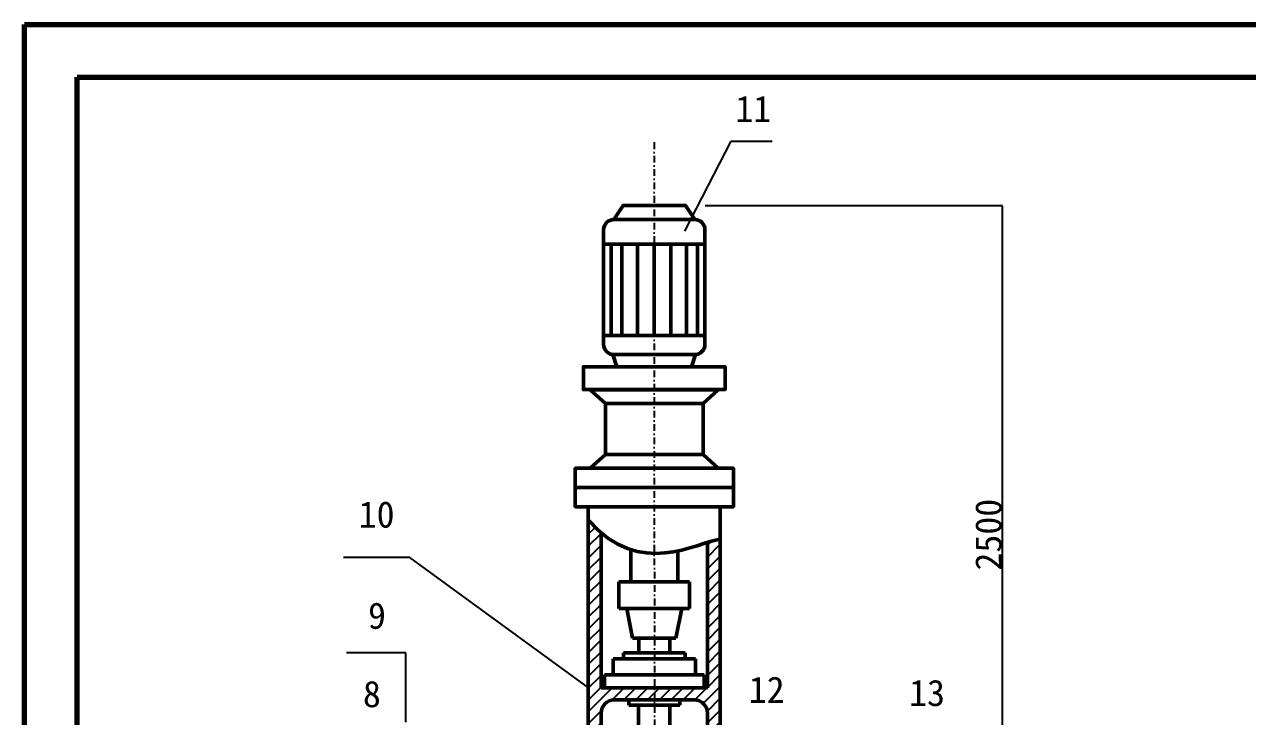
# Model space of a CAD drawing. Header units: millimetres. Extents: x 1899 to 10309, y 746 to 12636.
# Drawn here: x 1899 to 6539, y 10011 to 12636 of the extents above; entities that cross this region are included whole.
import ezdxf

# ---------------------------------------------------------------- set-up
doc = ezdxf.new("R2010")
doc.units = ezdxf.units.MM
doc.linetypes.add('DASHDOTX2', pattern=[50.8, 25.4, -12.7, 0, -12.7])
for name, color, linetype, lineweight in [('中心线', 3, 'DASHDOTX2', 25), ('图幅线', 4, 'Continuous', 70), ('填充', 4, 'Continuous', 25), ('粗实线', 4, 'Continuous', 50), ('细实线', 2, 'Continuous', 25)]:
    doc.layers.add(name, color=color, linetype=linetype, lineweight=lineweight)
doc.styles.get("Standard").update_dxf_attribs({"font": 'simfang.ttf'})
doc.dimstyles.new('ISO-25', dxfattribs={"dimtxt": 2.5, "dimasz": 2.5, "dimexe": 1.25, "dimexo": 0.625, "dimtad": 1, "dimtxsty": 'Standard', "dimcen": 2.5, "dimadec": 0, "dimazin": 0, "dimtfac": 1, "dimtmove": 0, "dimatfit": 3, "dimfxl": 1, "dimarcsym": 0})

# ---------------------------------------------------------------- blocks, each defined once
blk = doc.blocks.new('*D213')
at = {"layer": 'Defpoints', "color": 0, "transparency": 16777216}
for p in [(4480.7, 11949.6), (5314.8, 9452.6), (5608.6, 9452.6)]:
    blk.add_point(p, dxfattribs=at)
at = {"layer": '细实线', "color": 0, "lineweight": -2, "transparency": 16777216}
for p, q in [((4481.3, 11949.6), (5609.8, 11949.6)), ((5608.6, 11947.1), (5608.6, 9455.1)), ((5315.4, 9452.6), (5609.8, 9452.6))]:
    blk.add_line(p, q, dxfattribs=at)
at = {"layer": '细实线', "color": 0, "transparency": 16777216}
for points in [[(5608.2, 11947.1), (5609, 11947.1), (5608.6, 11949.6)], [(5608.2, 9455.1), (5609, 9455.1), (5608.6, 9452.6)]]:
    blk.add_solid(points, dxfattribs=at)
at = {"layer": '细实线', "color": 0, "transparency": 16777216, "insert": (5556.9, 10701.1), "char_height": 2.5, "attachment_point": 5, "rotation": 90}
blk.add_mtext('{\\H40x;2500}', dxfattribs=at)

msp = doc.modelspace()

# ---------------------------------------------------------------- hatches: boundary and pattern name
at = {"layer": '填充'}
h = msp.add_hatch(dxfattribs=at)
h.set_pattern_fill('ANSI31', color=256, scale=10)
h.set_pattern_definition([(45, (-11029.972, 34.46), (-22.45064, 22.45064), [])])
edge = h.paths.add_edge_path()
edge.add_line((4288.946, 10119.929), (4288.633, 10119.929))
edge.add_line((4288.633, 10119.929), (4099.301, 10119.896))
edge.add_line((4099.301, 10119.896), (4086.908, 10119.896))
edge.add_line((4086.908, 10119.896), (4086.908, 10708.41))
edge.add_spline(control_points=[(4086.908, 10708.41), (4070.609, 10722.264), (4054.36, 10738.319), (4038.244, 10756.852)], knot_values=[0, 0, 0, 0, 33.11332192, 33.11332192, 33.11332192, 33.11332192], degree=3, periodic=0)
edge.add_line((4038.244, 10756.852), (4038.244, 10120.897))
edge.add_line((4038.244, 10120.897), (4038.244, 9605.585))
edge.add_arc((3988.244, 9605.585), 50, -90, 0, ccw=False)
edge.add_line((3988.244, 9555.585), (3945.825, 9555.585))
edge.add_line((3945.825, 9555.585), (3945.825, 9452.598))
edge.add_line((3945.825, 9452.598), (4036.908, 9452.598))
edge.add_arc((4036.908, 9502.598), 50, 270, 360)
edge.add_line((4086.908, 9502.598), (4086.908, 10024.361))
edge.add_arc((4136.908, 10024.361), 50, 90.009968, 180, ccw=False)
edge.add_line((4136.9, 10074.361), (4288.954, 10074.388))
edge.add_line((4288.954, 10074.388), (4288.946, 10119.929))
edge = h.paths.add_edge_path()
edge.add_line((4539.2, 10120.919), (4539.15, 10684.248))
edge.add_spline(control_points=[(4539.15, 10684.248), (4525.707, 10682.548), (4509.314, 10677.823), (4490.487, 10671.825)], knot_values=[342.21040247, 342.21040247, 342.21040247, 342.21040247, 403.56696031, 403.56696031, 403.56696031, 403.56696031], degree=3, periodic=0)
edge.add_line((4490.487, 10671.825), (4490.536, 10119.914))
edge.add_line((4490.536, 10119.914), (4385.047, 10119.904))
edge.add_line((4385.047, 10119.904), (4288.946, 10119.929))
edge.add_line((4288.946, 10119.929), (4288.954, 10074.388))
edge.add_line((4288.954, 10074.388), (4440.548, 10074.375))
edge.add_arc((4440.544, 10024.375), 50, 0.005021, 89.995053, ccw=False)
edge.add_line((4490.544, 10024.379), (4490.59, 9496.6))
edge.add_arc((4540.229, 9502.598), 50, 186.889794, 268.303819)
edge.add_line((4538.749, 9452.62), (4632.593, 9452.628))
edge.add_line((4632.593, 9452.628), (4632.369, 9555.615))
edge.add_line((4632.369, 9555.615), (4590.519, 9555.612))
edge.add_arc((4588.893, 9605.585), 50, 186.802975, 271.863576, ccw=False)
edge.add_line((4539.245, 9599.663), (4539.2, 10120.919))

# ---------------------------------------------------------------- linework, layer by layer
at = {"layer": '中心线'}
msp.add_line((4288.586, 12189.025), (4289.764, 5417.721), dxfattribs=at)
at = {"layer": '图幅线'}
for points in [[(1899.461, 12635.908), (10309.461, 12635.908), (10309.461, 745.908), (1899.461, 745.908)], [(2099.461, 12435.908), (10109.461, 12435.908), (10109.461, 945.908), (2099.461, 945.908)]]:
    msp.add_lwpolyline(points, close=True, dxfattribs=at)
at = {"layer": '粗实线'}
for p, q in [((4096.615, 11802.683), (4480.615, 11802.683)), ((4125.025, 11802.683), (4125.025, 11456.141)), ((4166.191, 11802.683), (4166.191, 11456.141)), ((4225.306, 11802.683), (4225.306, 11456.141)), ((4288.615, 11802.683), (4288.615, 11456.141)), ((4351.923, 11802.683), (4351.923, 11456.141)), ((4411.038, 11802.683), (4411.038, 11456.141)), ((4452.204, 11802.683), (4452.204, 11456.141)), ((4096.615, 11456.141), (4480.615, 11456.141)), ((4173.415, 11337.722), (4147.072, 11337.722)), ((3988.803, 10880.159), (4588.575, 10880.212)), ((4038.244, 10807.123), (4038.244, 10120.897)), ((4539.14, 10807.145), (4539.2, 10120.919)), ((4086.908, 10708.41), (4086.908, 10119.878)), ((4490.487, 10671.825), (4490.536, 10119.896)), ((4199.787, 10521.814), (4199.787, 10644.215)), ((4377.622, 10521.821), (4377.612, 10639.163)), ((4154.577, 10421.301), (4154.577, 10521.814)), ((4154.577, 10521.814), (4288.704, 10521.814)), ((4422.832, 10521.825), (4288.704, 10521.814)), ((4422.841, 10421.313), (4422.832, 10521.825)), ((4183.963, 10421.301), (4154.577, 10421.301)), ((4206.568, 10308.365), (4183.963, 10421.301)), ((4183.963, 10421.301), (4288.722, 10421.301)), ((4393.454, 10421.31), (4288.696, 10421.301)), ((4370.859, 10308.372), (4393.454, 10421.31)), ((4393.454, 10421.31), (4422.841, 10421.313)), ((4230.274, 10308.365), (4206.568, 10308.365)), ((4230.274, 10253.123), (4230.274, 10308.365)), ((4230.274, 10308.365), (4288.741, 10308.365)), ((4347.153, 10308.37), (4288.686, 10308.365)), ((4347.153, 10308.37), (4370.859, 10308.372)), ((4347.158, 10253.128), (4347.153, 10308.37)), ((4132.601, 10230.253), (4288.755, 10230.28)), ((4132.601, 10169.109), (4132.601, 10230.253)), ((4171.797, 10253.112), (4288.751, 10253.133)), ((4171.801, 10230.253), (4171.797, 10253.112)), ((4444.833, 10230.267), (4288.679, 10230.28)), ((4405.635, 10253.123), (4288.681, 10253.133)), ((4405.633, 10230.263), (4405.635, 10253.123)), ((4444.839, 10169.122), (4444.833, 10230.267)), ((4099.301, 10169.109), (4288.766, 10169.142)), ((4099.338, 10119.896), (4099.338, 10169.109)), ((4288.766, 10169.142), (4132.601, 10169.109)), ((4478.139, 10169.125), (4288.674, 10169.142)), ((4288.674, 10169.142), (4444.839, 10169.122)), ((4478.106, 10119.913), (4478.102, 10169.125)), ((4038.244, 10120.897), (4038.244, 9605.585)), ((4086.908, 10119.896), (4192.397, 10119.896)), ((4288.811, 10119.929), (4099.301, 10119.896)), ((4288.633, 10119.929), (4478.143, 10119.913)), ((4490.536, 10119.914), (4385.047, 10119.904)), ((4539.2, 10120.919), (4539.245, 9599.663)), ((4288.819, 10074.388), (4136.9, 10074.361)), ((4192.397, 10055.055), (4192.397, 10074.353)), ((4288.629, 10074.388), (4440.548, 10074.375)), ((4385.053, 10055.063), (4385.051, 10074.361)), ((4086.908, 10024.361), (4086.908, 9502.598)), ((4288.823, 10055.055), (4192.397, 10055.055)), ((4229.188, 9960.405), (4229.171, 10055.055)), ((4288.627, 10055.055), (4385.053, 10055.063)), ((4348.27, 9960.41), (4348.279, 10055.06)), ((4490.544, 10024.379), (4490.59, 9496.6))]:
    msp.add_line(p, q, dxfattribs=at)
for points in [[(4135.015, 11896.034), (4442.215, 11896.034), (4406.999, 11949.646), (4170.23, 11949.646)], [(4442.215, 11896.034), (4135.015, 11896.034), (4170.23, 11949.646), (4406.999, 11949.646)], [(4103.133, 11198.813), (4474.213, 11198.813), (4474.213, 11005.153), (4103.133, 11005.153)]]:
    msp.add_lwpolyline(points, close=True, dxfattribs=at)
msp.add_lwpolyline([(4135.015, 11896.034), (4442.215, 11896.034, -0.41421356), (4480.615, 11857.634), (4480.615, 11422.434, -0.41421356), (4442.215, 11384.034), (4135.015, 11384.034, -0.41421356), (4096.615, 11422.434), (4096.615, 11857.634, -0.41421356)], format="xyb", close=True, dxfattribs=at)
for points in [[(4430.157, 11337.722), (4147.072, 11337.722), (4131.875, 11384.034), (4442.215, 11384.034)], [(4147.072, 11337.722), (4430.157, 11337.722), (4445.355, 11384.034), (4135.015, 11384.034)], [(4288.615, 11251.223), (4020.092, 11251.223), (4020.092, 11337.722), (4288.615, 11337.722)], [(4288.854, 11251.223), (4557.377, 11251.223), (4557.377, 11337.722), (4288.854, 11337.722)], [(4474.213, 11250.771), (4045.78, 11250.771), (4103.133, 11198.813), (4474.213, 11198.813)], [(4103.133, 11250.771), (4531.566, 11250.771), (4474.213, 11198.813), (4103.133, 11198.813)], [(4474.213, 10953.196), (4045.78, 10953.196), (4103.133, 11005.153), (4474.213, 11005.153)], [(4103.133, 10953.196), (4531.566, 10953.196), (4474.213, 11005.153), (4103.133, 11005.153)], [(4288.692, 10807.123), (3988.803, 10807.123), (3988.803, 10953.196), (4288.692, 10953.196)], [(4288.692, 10807.123), (4588.581, 10807.149), (4588.568, 10953.222), (4288.679, 10953.196)]]:
    msp.add_lwpolyline(points, dxfattribs=at)
for centre, start, end in [((4136.908, 10024.361), 90.009968, 180), ((4440.544, 10024.375), 0.005021, 89.995053)]:
    msp.add_arc(centre, 50, start, end, dxfattribs=at)
msp.add_open_spline([(4038.244, 10756.852), (4234.659, 10530.985), (4450.73, 10673.068), (4539.15, 10684.248)], degree=3, dxfattribs=at)
at = {"layer": '细实线'}
for p, q in [((4404.251, 11851.859), (4579.739, 12193.802)), ((4579.739, 12193.802), (4736.275, 12193.802)), ((3361.823, 10614.219), (3109.844, 10614.219)), ((4038.244, 10120.897), (3361.823, 10614.219)), ((3345.838, 10253.14), (3120.58, 10253.14)), ((3345.838, 9990.088), (3345.838, 10253.14))]:
    msp.add_line(p, q, dxfattribs=at)

# ---------------------------------------------------------------- texts
at = {"layer": '细实线', "char_height": 100, "attachment_point": 1}
for s, insert in [('11', (4596.004, 12365.737)), ('10', (3167.281, 10827.777)), ('9', (3202.718, 10444.007)), ('12', (4647.013, 10163.123)), ('8', (3183.571, 10146.9)), ('13', (5255.467, 10151.027))]:
    msp.add_mtext_dynamic_manual_height_columns(s, width=311.31022, gutter_width=12.5, heights=[0], dxfattribs=dict(at, insert=insert))

# ---------------------------------------------------------------- dimensions: what is measured, and where the dimension line sits
at = {"layer": '细实线'}
dim = msp.add_linear_dim(base=(5608.57, 9452.635), p1=(4480.72, 11949.646), p2=(5314.799, 9452.635), angle=90, text='{\\H40x;2500}', dimstyle='ISO-25', dxfattribs=at)
dim.commit()
dim.dimension.update_dxf_attribs({"geometry": '*D213', "text_midpoint": (5556.887, 10701.14)})

doc.saveas('drawing.dxf')
